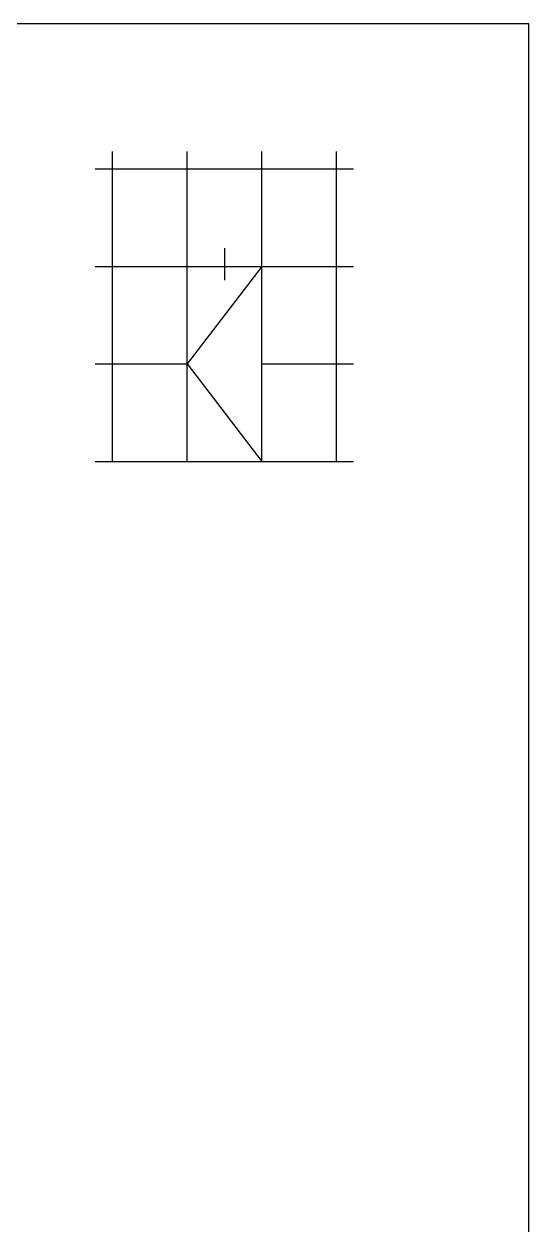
# Model space of a CAD drawing. Extents: x -207922 to -189609, y 24831 to 30124.
# Drawn here: x -207214.3 to -207151, y 29526 to 29676.7 of the extents above; entities that cross this region are included whole.
import ezdxf

# ---------------------------------------------------------------- set-up
doc = ezdxf.new("R2010")
doc.units = 0
doc.header["$LTSCALE"] = 8
doc.layers.get('0').update_dxf_attribs({"linetype": 'CONTINUOUS'})
doc.layers.add('MARCHIO', color=7, linetype='CONTINUOUS')
doc.layers.add('QUOTE', color=254, linetype='CONTINUOUS')

msp = doc.modelspace()

# ---------------------------------------------------------------- linework, layer by layer
at = {"ltscale": 0.2}
for p, q in [((-207184.49, 29646.26), (-207193.85, 29634.02)), ((-207193.85, 29634.02), (-207184.49, 29621.78))]:
    msp.add_line(p, q, dxfattribs=at)
at = {"layer": 'MARCHIO'}
msp.add_lwpolyline([(-207447.97, 29676.66), (-207447.97, 29256.66), (-207150.97, 29256.66), (-207150.97, 29676.66)], close=True, dxfattribs=at)
at = {"layer": 'QUOTE', "color": 3}
for p, q in [((-207203.21, 29621.78), (-207203.21, 29660.66)), ((-207193.85, 29621.78), (-207193.85, 29660.66)), ((-207184.49, 29621.78), (-207184.49, 29660.66)), ((-207175.13, 29621.78), (-207175.13, 29660.66)), ((-207205.37, 29658.5), (-207172.97, 29658.5)), ((-207205.37, 29646.26), (-207172.97, 29646.26)), ((-207205.37, 29634.02), (-207193.85, 29634.02)), ((-207184.49, 29634.02), (-207172.97, 29634.02)), ((-207205.37, 29621.78), (-207172.97, 29621.78))]:
    msp.add_line(p, q, dxfattribs=at)
at = {"layer": 'QUOTE', "color": 4}
msp.add_line((-207189.17, 29648.54), (-207189.17, 29644.54), dxfattribs=at)

doc.saveas('drawing.dxf')
